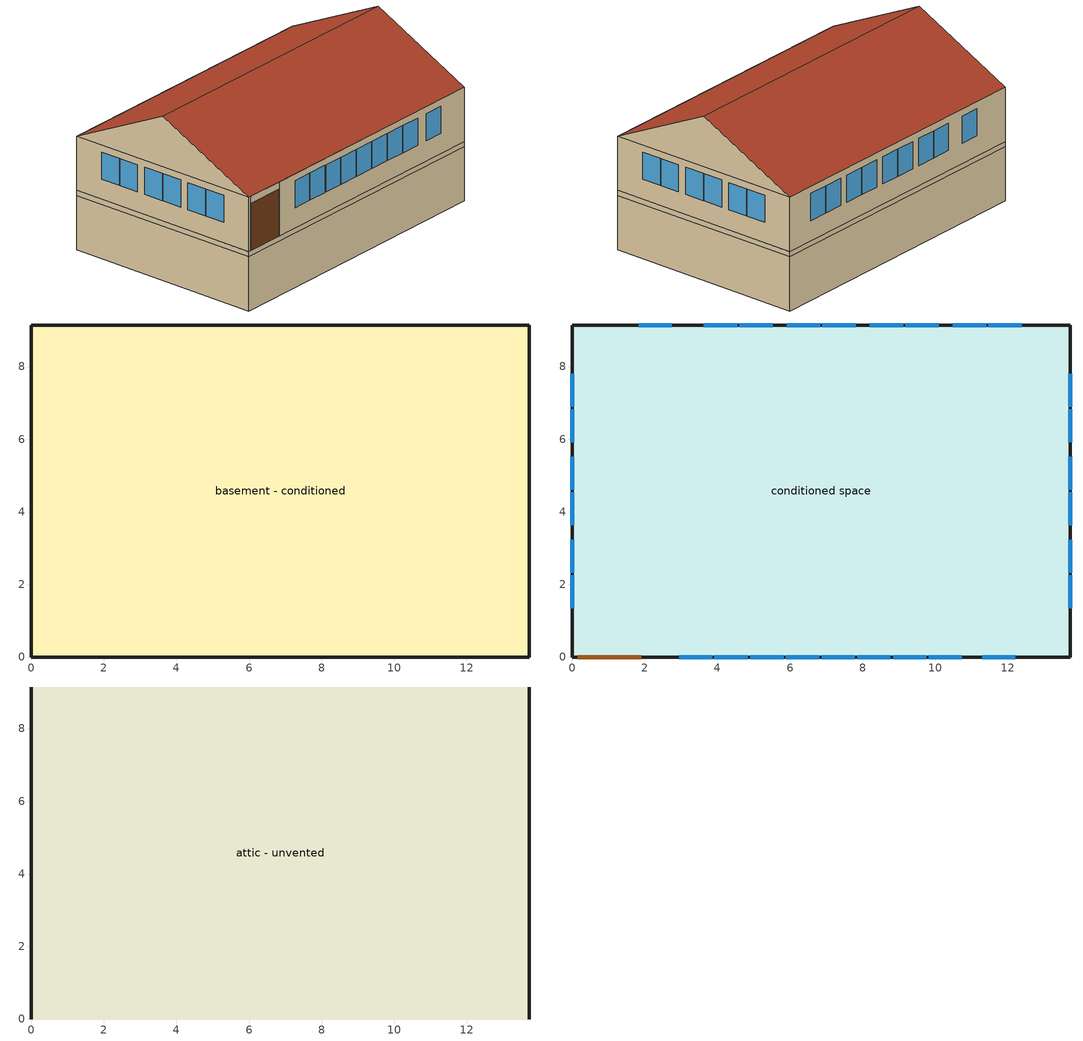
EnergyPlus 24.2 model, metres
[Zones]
basement - conditioned
 floor foundation: 0,0 0,9.14 13.72,9.14 13.72,0 z-2.44
 wall outside: 0,9.14 0,0 13.72,0 13.72,9.14 0,9.14 z0:0.23
 wall foundation: 0,9.14 0,0 13.72,0 13.72,9.14 0,9.14 z-2.44:0
conditioned space
 floor to basement - conditioned: 13.72,9.14 13.72,0 0,0 0,9.14 z0.23
 wall outside: 0,9.14 0,0 0.13,0 1.92,0 13.72,0 13.72,9.14 0,9.14 z0.23:2.67
 window: 0,7.8 0,6.89 / 0,6.83 0,5.91 / 0,5.52 0,4.6 / 0,4.54 0,3.63 / 0,3.23 0,2.32 / 0,2.26 0,1.34 / 12.37,9.14 11.46,9.14 / 11.4,9.14 10.49,9.14 / 10.09,9.14 9.17,9.14 / 9.11,9.14 8.2,9.14 / 7.8,9.14 6.89,9.14 / 6.83,9.14 5.91,9.14 / 5.52,9.14 4.6,9.14 / 4.54,9.14 3.63,9.14 / 2.74,9.14 1.83,9.14 / 13.72,1.34 13.72,2.26 / 13.72,2.32 13.72,3.23 / 13.72,3.63 13.72,4.54 / 13.72,4.6 13.72,5.52 / 13.72,5.91 13.72,6.83 / 13.72,6.89 13.72,7.8 / 2.94,0 3.86,0 / 3.92,0 4.83,0 / 4.91,0 5.82,0 / 5.88,0 6.8,0 / 6.87,0 7.79,0 / 7.85,0 8.76,0 / 8.84,0 9.75,0 / 9.81,0 10.73,0 / 11.29,0 12.21,0 z1.15:2.37
 door: 0.15,0 1.89,0 z0.23:2.37
attic - unvented
 floor to conditioned space: 13.72,9.14 13.72,0 0,0 0,9.14 z2.67
 wall outside: 0,4.57,4.96 0,9.14,2.67 0,0,2.67; 13.72,4.57,4.96 13.72,0,2.67 13.72,9.14,2.67
 roof outside: 13.72,4.57,4.96 0,4.57,4.96 0,0,2.67 13.72,0,2.67; 0,4.57,4.96 13.72,4.57,4.96 13.72,9.14,2.67 0,9.14,2.67
[Building]
Building 1
[Zone] Multiplier=1; Part of Total Floor Area=Yes
attic - unvented; basement - conditioned; conditioned space
[Space]
Name | Zone | Space Type
attic - unvented 1 | attic - unvented | Space Type 2
basement - conditioned 1 | basement - conditioned | Space Type 3
conditioned space 1 | conditioned space | Space Type 1
[SpaceList]
Space Type 2: attic - unvented 1
Space Type 3: basement - conditioned 1
Space Type 1: conditioned space 1
